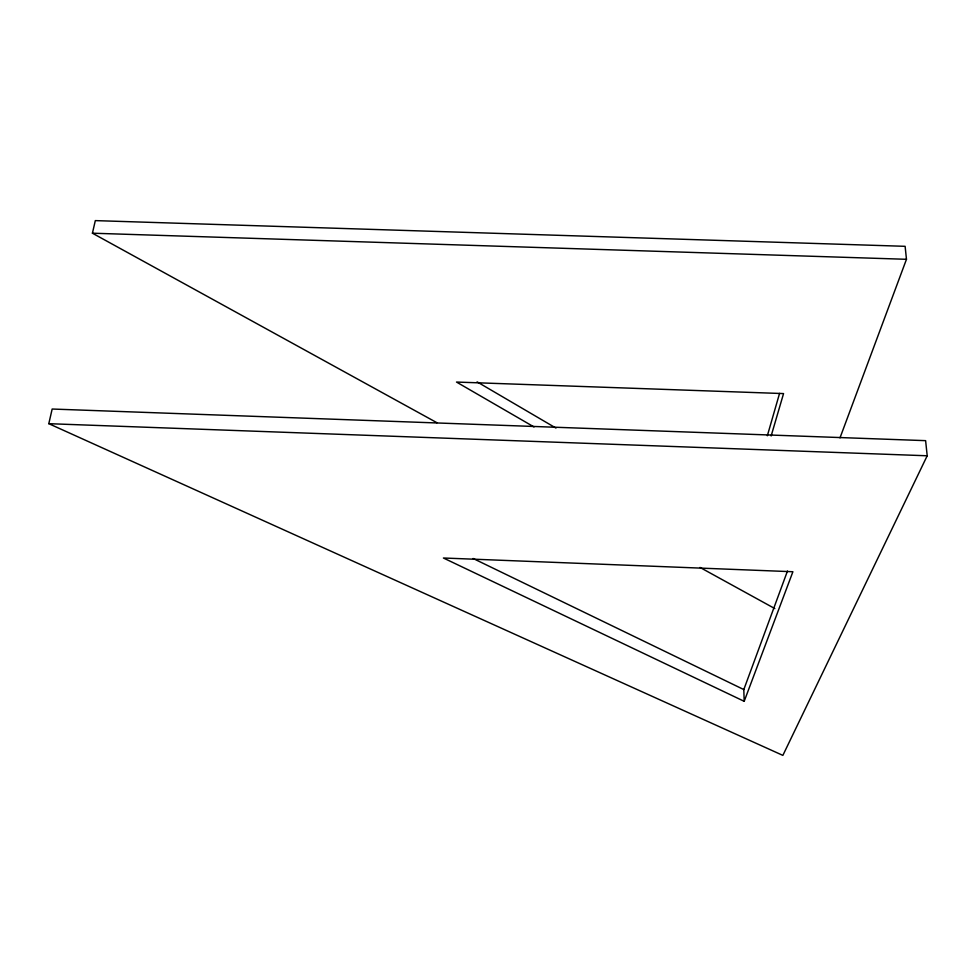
<?xml version="1.0" encoding="UTF-8"?>
<svg xmlns="http://www.w3.org/2000/svg" width="976" height="976" viewBox="0 0 976 976"><rect width="100%" height="100%" fill="white"/><g stroke="black" fill="none" stroke-linecap="round" stroke-linejoin="round"><path stroke-width="1.46" d="M436.967 422.73L92.427 233.203L95.319 220.613L905.118 246.318L906.472 259.299L839.994 437.882M48.8 423.682L52.167 409.029L925.614 440.652L927.2 455.78L782.862 755.387L48.8 423.682L927.2 455.78M767.343 435.76L779.568 393.377M771.138 435.979L783.557 393.584L456.5 382.055L534.018 426.951M744.188 701.317L792.902 571.741L443.409 558.004L744.188 701.317L743.81 689.568L787.473 571.021M92.427 233.203L906.472 259.299M473.128 558.492L743.81 689.568M700.048 567.446L774.834 608.585M477.093 381.86L555.966 428.074"/></g></svg>
